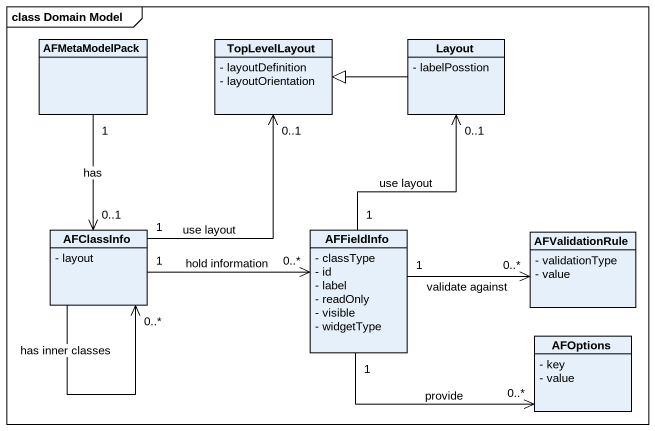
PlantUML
@startuml
mainframe class Domain Model
hide circle
hide empty members
skinparam classAttributeIconSize 0
class AFMetaModelPack
class TopLevelLayout {
  - layoutDefinition
  - layoutOrientation
}
class Layout {
  - labelPosstion
}
class AFClassInfo {
  - layout
}
class AFFieldInfo {
  - classType
  - id
  - label
  - readOnly
  - visible
  - widgetType
}
class AFValidationRule {
  - validationType
  - value
}
class AFOptions {
  - key
  - value
}
AFMetaModelPack "1" --> "0..1" AFClassInfo : has
Layout -left-|> TopLevelLayout
AFClassInfo "1" -up-> "0..1" TopLevelLayout : use layout
AFClassInfo --> "0..*" AFClassInfo : has inner classes
AFClassInfo "1" -right-> "0..*" AFFieldInfo : hold information
AFFieldInfo "1" -up-> "0..1" Layout : use layout
AFFieldInfo "1" -right-> "0..*" AFValidationRule : validate against
AFFieldInfo "1" -right-> "0..*" AFOptions : provide
@enduml
